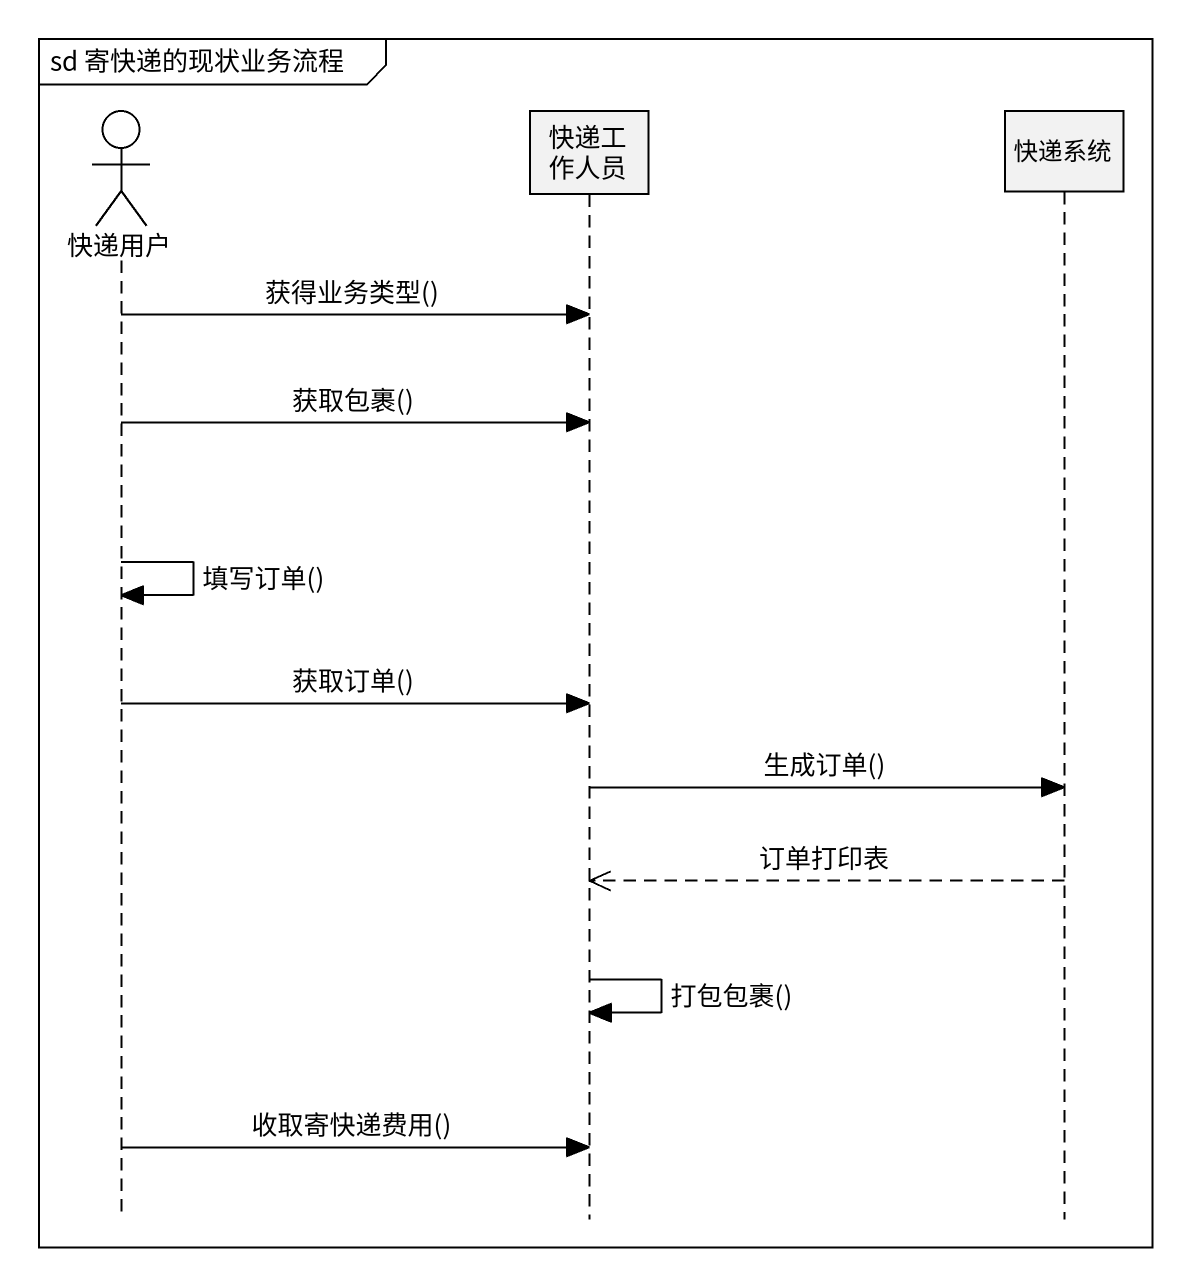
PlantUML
@startuml
mainframe sd 寄快递的现状业务流程
hide footbox
actor 快递用户
participant 快递工作人员
participant 快递系统

快递用户 -> 快递工作人员 : 获得业务类型()
快递用户 -> 快递工作人员 : 获取包裹()
快递用户 -> 快递用户 : 填写订单()
快递用户 -> 快递工作人员 : 获取订单()
快递工作人员 -> 快递系统 : 生成订单()
快递系统 -->> 快递工作人员 : 订单打印表
快递工作人员 -> 快递工作人员 : 打包包裹()
快递用户 -> 快递工作人员 : 收取寄快递费用()
@enduml
